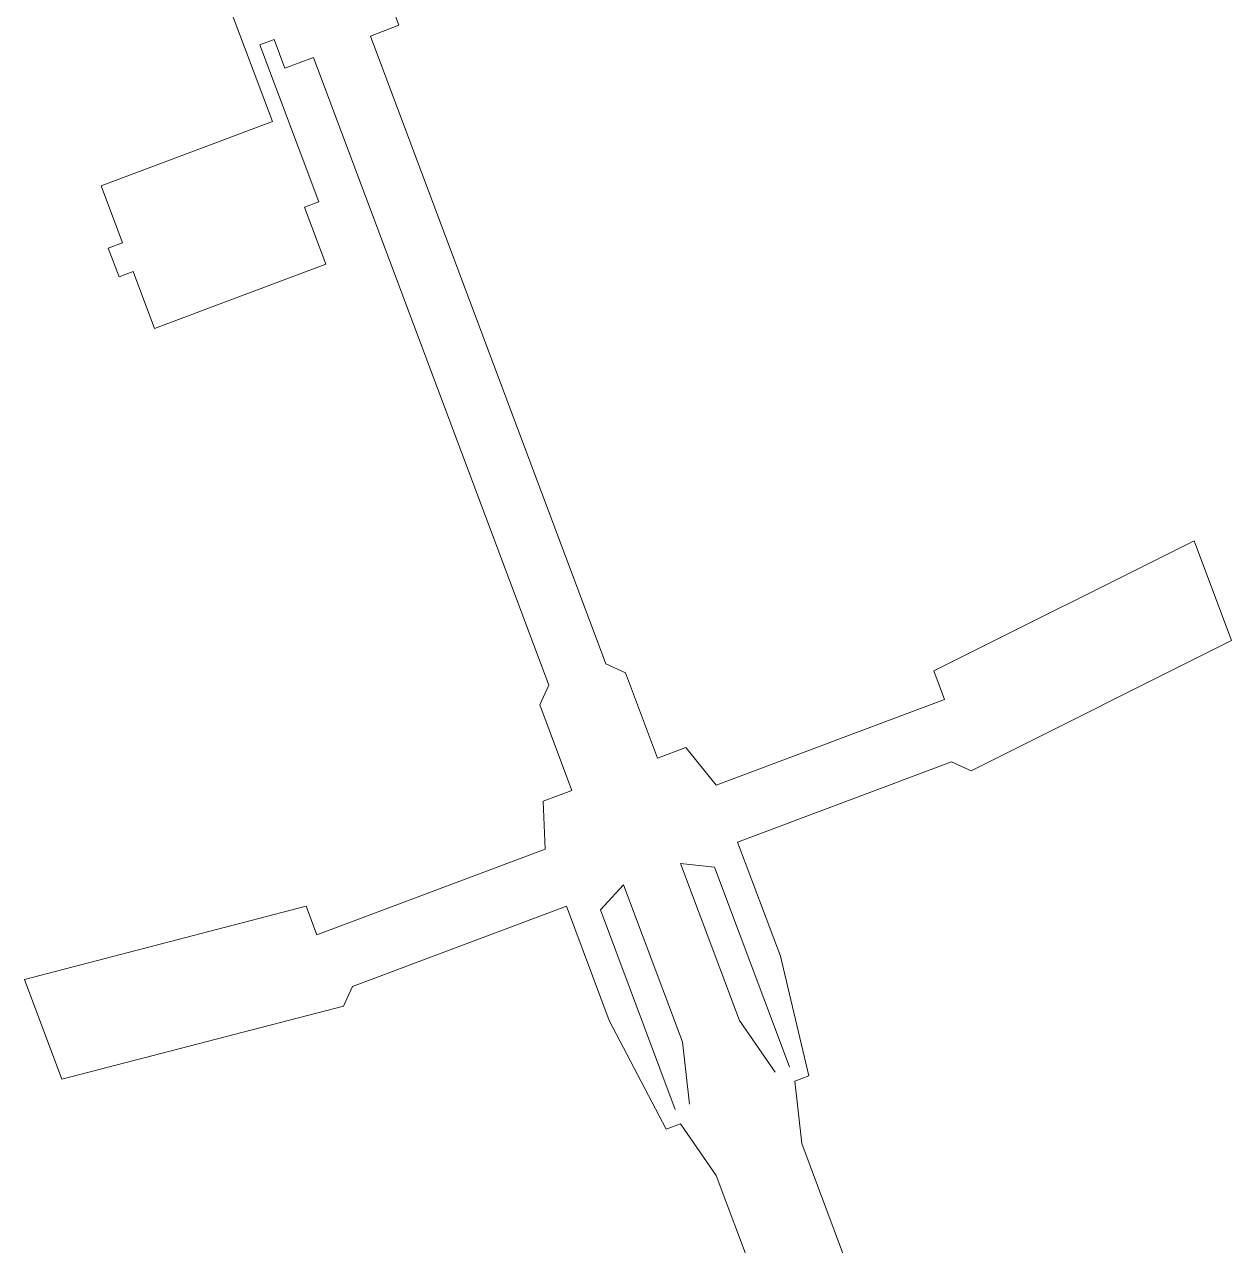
# Model space of a CAD drawing. Header units: millimetres. Extents: x 124625390 to 197272804, y 124613477 to 285228647.
# Drawn here: x 197207131.5 to 197207516.6, y 285187536.9 to 285187926.4 of the extents above; entities that cross this region are included whole.
import ezdxf

# ---------------------------------------------------------------- set-up
doc = ezdxf.new("R2010")
doc.units = ezdxf.units.MM
doc.layers.add('C-EQUIPMENT', color=6, linetype='Continuous', lineweight=9)

msp = doc.modelspace()

# ---------------------------------------------------------------- linework, layer by layer
at = {"layer": 'C-EQUIPMENT'}
for p, q in [((197207195.266, 285187936.318), (197207210.616, 285187895.369)), ((197207250.999, 285187926.075), (197207247.588, 285187935.175)), ((197207241.899, 285187922.663), (197207250.999, 285187926.075)), ((197207211.188, 285187921.53), (197207206.638, 285187919.824)), ((197207206.638, 285187919.824), (197207225.4, 285187869.775)), ((197207214.599, 285187912.43), (197207211.188, 285187921.53)), ((197207316.946, 285187722.466), (197207241.899, 285187922.663)), ((197207223.699, 285187915.841), (197207214.599, 285187912.43)), ((197207298.747, 285187715.643), (197207223.699, 285187915.841)), ((197207210.616, 285187895.369), (197207156.017, 285187874.901)), ((197207156.017, 285187874.901), (197207162.839, 285187856.701)), ((197207225.4, 285187869.775), (197207220.85, 285187868.069)), ((197207220.85, 285187868.069), (197207227.673, 285187849.869)), ((197207162.839, 285187856.701), (197207158.29, 285187854.996)), ((197207158.29, 285187854.996), (197207161.701, 285187845.896)), ((197207173.073, 285187829.402), (197207227.673, 285187849.869)), ((197207161.701, 285187845.896), (197207166.251, 285187847.602)), ((197207166.251, 285187847.602), (197207173.073, 285187829.402)), ((197207504.628, 285187761.685), (197207421.59, 285187720.179)), ((197207516.567, 285187729.836), (197207504.628, 285187761.685)), ((197207516.567, 285187729.836), (197207433.53, 285187688.329)), ((197207323.202, 285187719.622), (197207316.946, 285187722.466)), ((197207333.436, 285187692.322), (197207323.202, 285187719.622)), ((197207421.59, 285187720.179), (197207425.002, 285187711.079)), ((197207295.902, 285187709.388), (197207298.747, 285187715.643)), ((197207425.002, 285187711.079), (197207352.202, 285187683.789)), ((197207306.136, 285187682.088), (197207295.902, 285187709.388)), ((197207342.536, 285187695.733), (197207333.436, 285187692.322)), ((197207352.202, 285187683.789), (197207342.536, 285187695.733)), ((197207427.274, 285187691.173), (197207359.025, 285187665.589)), ((197207433.53, 285187688.329), (197207427.274, 285187691.173)), ((197207297.036, 285187678.677), (197207306.136, 285187682.088)), ((197207297.603, 285187663.321), (197207297.036, 285187678.677)), ((197207224.804, 285187636.032), (197207297.603, 285187663.321)), ((197207359.025, 285187665.589), (197207372.67, 285187629.19)), ((197207351.631, 285187657.628), (197207340.825, 285187658.767)), ((197207340.825, 285187658.767), (197207359.587, 285187608.717)), ((197207375.509, 285187593.929), (197207351.631, 285187657.628)), ((197207315.231, 285187643.983), (197207322.625, 285187651.944)), ((197207322.625, 285187651.944), (197207341.387, 285187601.895)), ((197207131.532, 285187621.824), (197207221.393, 285187645.131)), ((197207221.393, 285187645.131), (197207224.804, 285187636.032)), ((197207236.176, 285187619.537), (197207304.426, 285187645.122)), ((197207304.426, 285187645.122), (197207318.07, 285187608.722)), ((197207339.11, 285187580.284), (197207315.231, 285187643.983)), ((197207372.67, 285187629.19), (197207381.765, 285187591.084)), ((197207143.472, 285187589.975), (197207131.532, 285187621.824)), ((197207233.332, 285187613.282), (197207236.176, 285187619.537)), ((197207143.472, 285187589.975), (197207233.332, 285187613.282)), ((197207318.07, 285187608.722), (197207336.265, 285187574.028)), ((197207359.587, 285187608.717), (197207370.959, 285187592.223)), ((197207341.387, 285187601.895), (197207343.66, 285187581.989)), ((197207381.765, 285187591.084), (197207377.215, 285187589.379)), ((197207377.215, 285187589.379), (197207379.487, 285187569.473)), ((197207336.265, 285187574.028), (197207340.815, 285187575.734)), ((197207340.815, 285187575.734), (197207352.188, 285187559.24)), ((197207379.487, 285187569.473), (197207428.95, 285187437.525)), ((197207352.188, 285187559.24), (197207401.651, 285187427.291))]:
    msp.add_line(p, q, dxfattribs=at)

doc.saveas('drawing.dxf')
